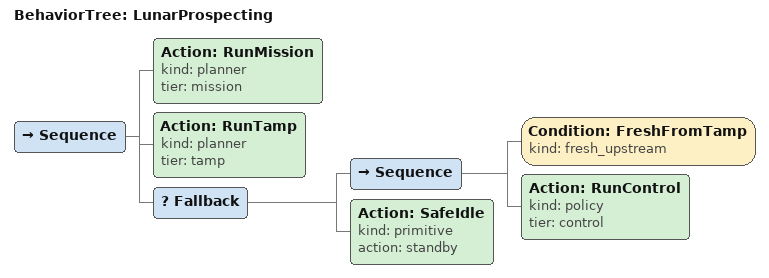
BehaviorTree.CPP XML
<root BTCPP_format="4" main_tree_to_execute="LunarProspecting">
  <BehaviorTree ID="LunarProspecting">
    <Sequence>
      <Action ID="RunMission" kind="planner" tier="mission"/>
      <Action ID="RunTamp" kind="planner" tier="tamp"/>
      <Fallback>
        <Sequence>
          <Condition ID="FreshFromTamp" kind="fresh_upstream"/>
          <Action ID="RunControl" kind="policy" tier="control"/>
        </Sequence>
        <Action ID="SafeIdle" kind="primitive" action="standby"/>
      </Fallback>
    </Sequence>
  </BehaviorTree>
</root>
